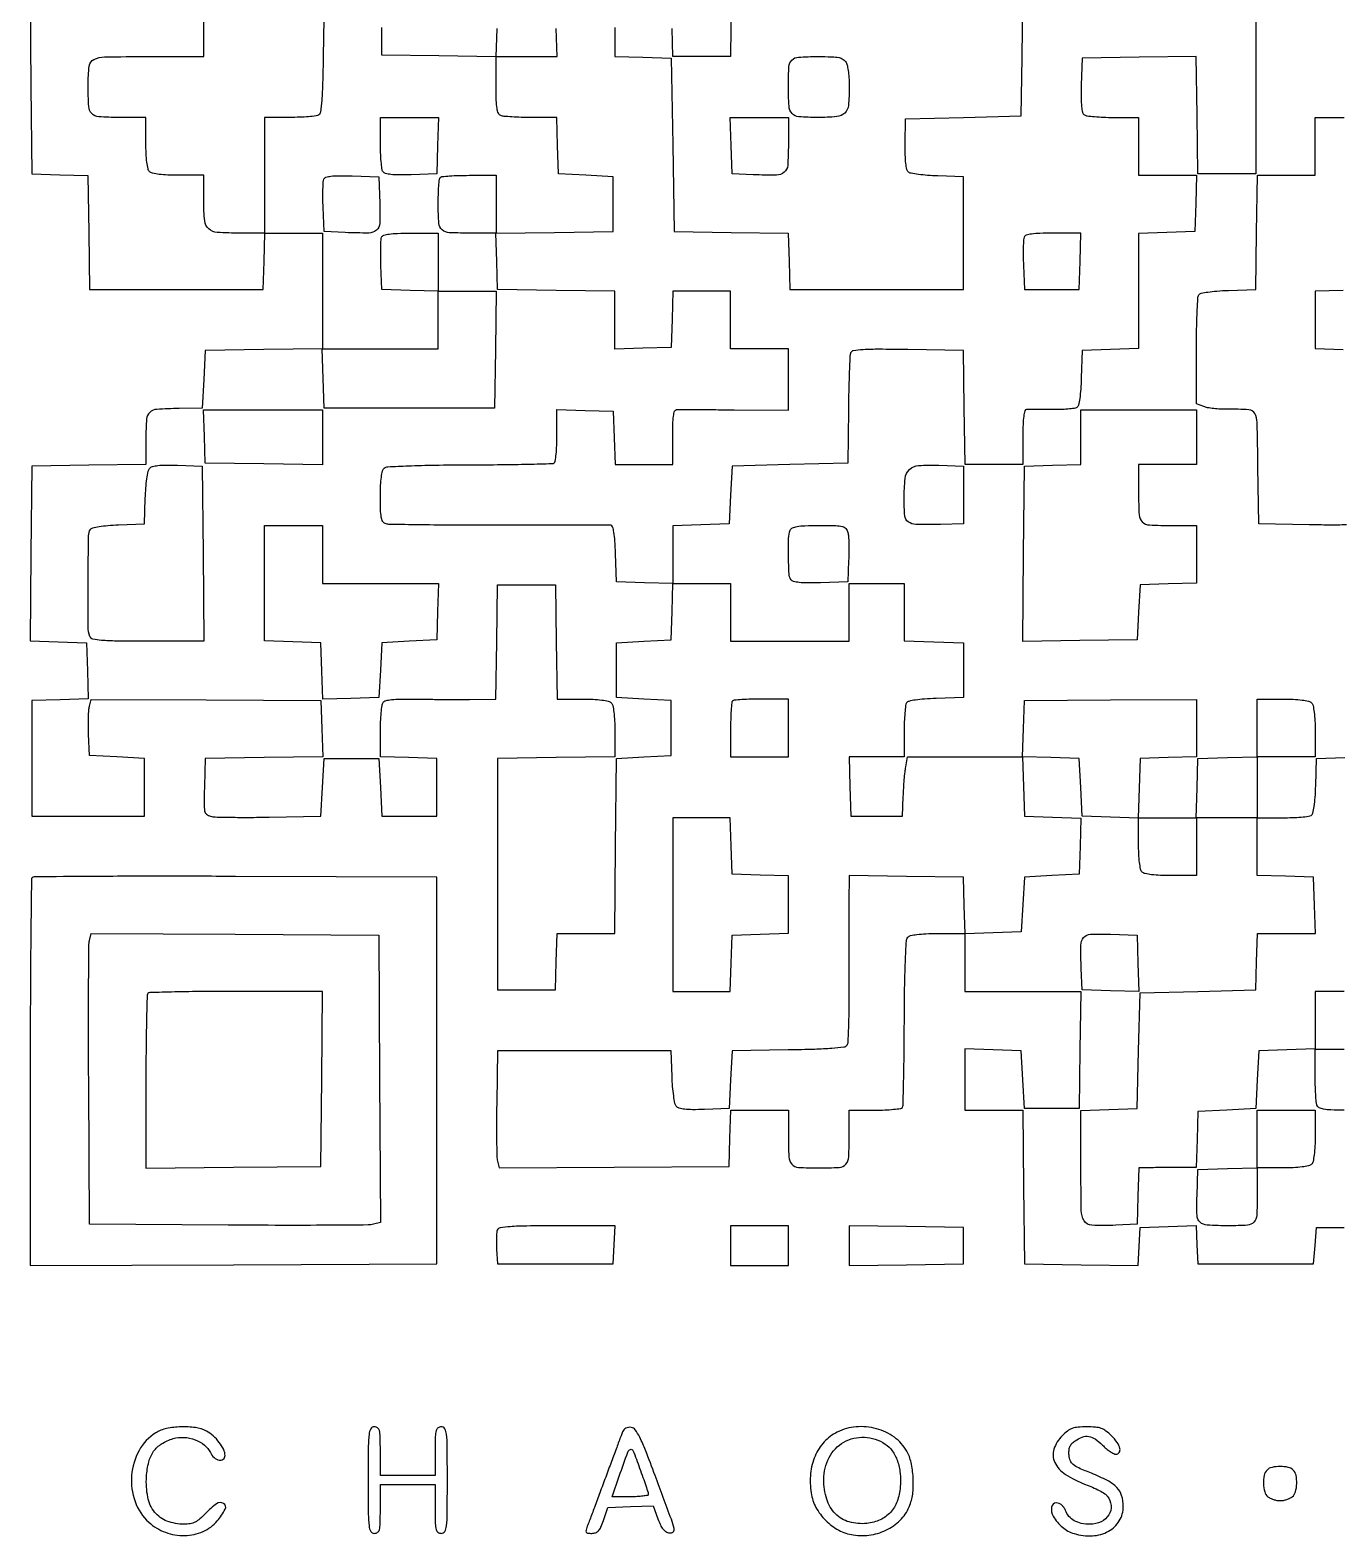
# Model space of a CAD drawing. Extents: x 156 to 936, y 100 to 969.
# Drawn here: x 156 to 585.8, y 100.2 to 594.7 of the extents above; entities that cross this region are included whole.
import ezdxf

# ---------------------------------------------------------------- set-up
doc = ezdxf.new("R2010")
doc.units = 0

msp = doc.modelspace()

# ---------------------------------------------------------------- linework, layer by layer
for points in [[(155.969453, 604.924544), (156.234727, 576.212272), (156.5, 547.5), (165.728072, 547.212764), (174.956143, 546.925529), (175.228072, 528.212764), (175.5, 509.5), (204, 509.5), (232.5, 509.5), (232.787526, 518.75), (233.075052, 528), (242.537526, 528), (252, 528), (252, 509.021593), (252, 490.043186), (232.75, 489.771593), (213.5, 489.5), (213, 480), (212.5, 470.5), (204.867694, 470.402152, 0.01163), (197.582181, 470.139191, 0.170863), (195.252198, 469.160145, 0.195128), (194.205059, 466.987594, 0.015931), (194, 460.55345), (194, 452.044131), (175.25, 451.772065), (156.5, 451.5), (156.234727, 422.787728), (155.969453, 394.075456), (165.234727, 393.787728), (174.5, 393.5), (174.787023, 384.288016), (175.074046, 375.076031), (165.787023, 374.788016), (156.5, 374.5), (156.5, 355.5), (156.5, 336.5), (175, 336.5), (193.5, 336.5), (193.5, 346), (193.5, 355.5), (184.5, 356), (175.5, 356.5), (175.199088, 363.479083, -0.008437), (175.124759, 366.313689, -0.009288), (175.150116, 369.059684, -0.008781), (175.256424, 371.401166, -0.045775), (175.454933, 372.67646), (176.011689, 374.894755), (213.755845, 374.697378), (251.5, 374.5), (251.787238, 365.271723), (252.074477, 356.043446), (232.787238, 355.771723), (213.5, 355.5), (213.21285, 346.278376, 0.00416), (213.079282, 340.423449, 0.054078), (213.282572, 338.257013, 0.166079), (213.929195, 337.155346, 0.117863), (215.21285, 336.4932, 0.053927), (216.789348, 336.280936, 0.002914), (221.8219, 336.178961, 0.004521), (227.821377, 336.146619, 0.003281), (234.5, 336.214823), (251.5, 336.5), (252, 346), (252.5, 355.5), (261.5, 355.5), (270.5, 355.5), (271, 346), (271.5, 336.5), (280.5, 336.5), (289.5, 336.5), (289.5, 346), (289.5, 355.5), (280.25, 355.787526), (271, 356.075052), (271.015313, 364.287526, -0.009499), (271.082971, 367.53029, -0.01254), (271.274772, 370.479843, -0.009988), (271.543668, 372.914726, -0.10918), (271.877075, 373.835344, -0.187762), (272.737434, 374.468771, -0.037756), (274.640603, 374.830756, -0.025524), (277.57271, 375.01114, -0.007374), (282.111762, 374.991426, 0.00222), (286.339835, 374.929469, 0.001376), (291.306036, 374.892411, 0.00138), (296.209553, 374.88284, 0.002488), (300.227935, 374.906082), (308.955869, 375), (309.227935, 393.75), (309.5, 412.5), (319, 412.5), (328.5, 412.5), (328.772065, 393.75), (329.044131, 375), (337.322065, 375, -0.011128), (340.839661, 374.921703, -0.02036), (343.697912, 374.677518, -0.021115), (345.861303, 374.310247, -0.144751), (346.8, 373.8, -0.144753), (347.310253, 372.861283, -0.021114), (347.677522, 370.69781, -0.02036), (347.921705, 367.839422, -0.011127), (348, 364.321593), (348, 356.043186), (328.75, 355.771593), (309.5, 355.5), (309.5, 317.5), (309.5, 279.5), (319, 279.5), (328.5, 279.5), (328.787526, 288.75), (329.075052, 298), (338.52219, 298), (347.969329, 298), (348.234665, 326.75), (348.5, 355.5), (357.5, 356), (366.5, 356.5), (366.5, 365.5), (366.5, 374.5), (357.5, 375), (348.5, 375.5), (348.5, 384.5), (348.5, 393.5), (357.5, 394), (366.5, 394.5), (366.787526, 403.75), (367.075052, 413), (376.537526, 413), (386, 413), (386, 403.5), (386, 394), (405.5, 394), (425, 394), (425, 403.5), (425, 413), (434, 413), (443, 413), (443, 403.536212), (443, 394.072424), (452.75, 393.786212), (462.5, 393.5), (462.5, 384.5), (462.5, 375.5), (453.532999, 375.207902, 0.009786), (449.707636, 375.008289, 0.020298), (446.737125, 374.673305, 0.020215), (444.552989, 374.24575, 0.195149), (443.798312, 373.707902, 0.112618), (443.495093, 372.855762, 0.008743), (443.251635, 370.431384, 0.011595), (443.077158, 367.498009, 0.008591), (443.015313, 364.25), (443, 356), (433.963788, 356), (424.927576, 356), (425.213788, 346.25), (425.5, 336.5), (434, 336.5), (442.5, 336.5), (442.745913, 343, -0.005727), (442.880374, 345.726918, -0.005167), (443.080976, 348.545312, -0.005182), (443.313028, 351.067278, -0.016338), (443.541226, 352.75), (444.090626, 356), (463.009101, 356), (481.927576, 356), (482.213788, 346.25), (482.5, 336.5), (491.787023, 336.211984), (501.074046, 335.923969), (500.787023, 326.711984), (500.5, 317.5), (491.5, 317), (482.5, 316.5), (482, 307.5), (481.5, 298.5), (472.288016, 298.212977), (463.076031, 297.925954), (462.788016, 307.212977), (462.5, 316.5), (443.75, 316.772065), (425, 317.044131), (424.892006, 308.272065, 0.002331), (424.856893, 303.681362, 0.000687), (424.845538, 296.642419, 0.000689), (424.854556, 288.726188, 0.000742), (424.885469, 281, -0.004008), (424.867288, 273.821456, -0.006061), (424.725634, 267.574047, -0.002622), (424.512748, 262.25943, -0.132203), (424.198879, 261.273353, -0.223043), (423.218138, 260.657312, -0.011041), (419.324797, 260.26718, -0.01218), (413.665171, 259.964488, -0.003565), (404.955416, 259.773353), (386.5, 259.5), (386, 250), (385.5, 240.5), (377.403945, 240.212045, -0.009286), (373.542386, 240.146465, -0.027996), (370.914254, 240.297926, -0.040696), (369.140288, 240.648101, -0.151604), (368.197621, 241.261881, -0.125475), (367.74742, 242.210577, -0.012743), (367.327227, 244.688932, -0.015307), (366.98723, 247.715916, -0.011626), (366.793676, 251.049836), (366.5, 259.5), (338, 259.5), (309.5, 259.5), (309.214823, 242.5, 0.003193), (309.145492, 235.825728, 0.004421), (309.174467, 229.839806, 0.002801), (309.271368, 224.815443, 0.054199), (309.4779, 223.273807), (310.026154, 221.047614), (347.763077, 221.273807), (385.5, 221.5), (385.787526, 230.75), (386.075052, 240), (395.537526, 240), (405, 240), (405, 232.081787, 0.011337), (405.169516, 224.606774, 0.173918), (406.134562, 222.257297, 0.196524), (408.3277, 221.201771, 0.015117), (415, 221, 0.015117), (421.6723, 221.201771, 0.196524), (423.865438, 222.257297, 0.173918), (424.830484, 224.606774, 0.011337), (425, 232.081787), (425, 240), (433.440983, 240, 0.009887), (436.715616, 240.064756, 0.014873), (439.564647, 240.262477, 0.009642), (441.889796, 240.53887, 0.22352), (442.434203, 240.893538, 0.132599), (442.660165, 241.650989, 0.000705), (442.853064, 249.413685, 0.003033), (443.007147, 258.28411, 0.001912), (443.084632, 268.643538, -0.002834), (443.190839, 280.034064, -0.006291), (443.43015, 288.710918, -0.003015), (443.746119, 295.547474, -0.160734), (444.213857, 296.75, -0.16467), (445.118685, 297.31061, -0.025703), (447.217417, 297.685764, -0.022036), (450.161246, 297.925997, -0.00934), (454.122445, 298), (463, 298), (463, 288.5), (463, 279), (482.021593, 279), (501.043186, 279), (500.771593, 259.75), (500.5, 240.5), (491.5, 240.5), (482.5, 240.5), (482, 250), (481.5, 259.5), (472.25, 259.787526), (463, 260.075052), (463, 250.037526), (463, 240), (472.482829, 240), (481.965658, 240), (482.232829, 214.75), (482.5, 189.5), (501.201714, 189.228112), (519.903429, 188.956225), (520.201714, 195.228112), (520.5, 201.5), (529.701325, 201.786882), (538.902651, 202.073763), (539.201325, 195.786882), (539.5, 189.5), (558.5, 189.5), (577.5, 189.5), (578, 195.5), (578.5, 201.5), (587.5, 201.5)], [(252.5, 604.5), (252.226647, 586.044584, -0.003561), (252.035521, 577.331725, -0.012194), (251.732937, 571.675066, -0.01105), (251.342971, 567.785498, -0.224357), (250.726647, 566.809897, -0.112125), (249.86414, 566.502227, -0.008919), (247.43689, 566.255038, -0.011731), (244.499351, 566.078012, -0.008719), (241.25, 566.015313), (233, 566), (233, 547), (233, 528), (224.934259, 528, -0.016329), (217.444526, 528.244672, -0.165975), (214.612086, 529.423098, -0.191257), (213.299354, 532.009731, -0.022925), (213, 538.535184), (213, 547), (204.7, 547, -0.011084), (201.171507, 547.07823, -0.020332), (198.306878, 547.322289, -0.021091), (196.139671, 547.689458, -0.144849), (195.2, 548.2, -0.144849), (194.689458, 549.139671, -0.021091), (194.322289, 551.306878, -0.020332), (194.07823, 554.171507, -0.011084), (194, 557.7), (194, 566), (185.116631, 566, -0.015684), (178.494784, 566.207761, -0.189696), (176.231408, 567.266869, -0.177431), (175.218154, 569.617525, -0.013392), (175.013655, 576.668213, -0.029954), (175.373005, 582.891663, -0.257671), (176.938399, 585.075406, -0.107832), (180.444494, 585.895053, -0.003705), (194.606989, 586), (213, 586), (213, 594.377555, -0.009913), (213.07522, 598.171204, -0.024242)], [(558.5, 604.5), (558.5, 576), (558.5, 547.5), (549, 547.5), (539.5, 547.5), (539.22833, 566.771986), (538.95666, 586.043971), (520.22833, 585.771986), (501.5, 585.5), (501.208654, 576.58457, 0.007874), (501.136581, 572.325344, 0.025891), (501.278743, 569.518036, 0.03736), (501.608404, 567.675579, 0.190691), (502.208654, 566.849883, 0.110447), (503.10652, 566.526866, 0.009524), (505.544105, 566.266784, 0.01219), (508.496014, 566.080961, 0.009158), (511.75, 566.015313), (520, 566), (520, 556.5), (520, 547), (529.537526, 547), (539.075052, 547), (538.787526, 537.75), (538.5, 528.5), (529.25, 528.212474), (520, 527.924948), (520, 509), (520, 490.075052), (510.75, 489.787526), (501.5, 489.5), (501.207902, 480.532999, -0.009889), (501.008229, 476.721602, -0.020021), (500.672029, 473.736546, -0.019754), (500.243367, 471.527821, -0.189031), (499.707902, 470.75322, -0.116074), (498.882296, 470.441346, -0.011976), (496.798571, 470.219395, -0.014398), (494.269017, 470.084259, -0.011032), (491.5, 470.077293, 0.001731), (488.727849, 470.121886, 0.002253), (486.189062, 470.142491, 0.001678), (484.0616, 470.14303, 0.020589), (483.25, 470.107072, 0.306289), (482.655638, 469.62655, 0.040041), (482.287696, 467.953229, 0.026701), (482.062993, 465.252612, 0.007406), (482, 461), (482, 452), (472.522065, 452), (463.044131, 452), (462.772065, 470.75), (462.5, 489.5), (444.227305, 489.772646, 0.002888), (434.765632, 489.859167, 0.014987), (429.542603, 489.720183, 0.019926), (426.324998, 489.40897, 0.273563), (425.441718, 488.708714, 0.080345), (425.229956, 487.69564, 0.001748), (425.016503, 482.642911, 0.003953), (424.833748, 476.714456, 0.002654), (424.714412, 469.936068), (424.5, 452.5), (405.5, 452), (386.5, 451.5), (386, 442), (385.5, 432.5), (376.25, 432.212474), (367, 431.924948), (367, 422.424948), (367, 412.924948), (357.75, 413.212474), (348.5, 413.5), (348.212474, 422.75, 0.007784), (348.015754, 426.964603, 0.024393), (347.701754, 429.782155, 0.031447), (347.289084, 431.604987, 0.319424), (346.712474, 432.058929, 0.012053), (345.759464, 432.082243, 0.000051), (335.374434, 432.084847, 0.000252), (323.583234, 432.080645, 0.000159), (309.817515, 432.064406, -0.001582), (296.027218, 432.087367, -0.002471), (284.156302, 432.20335, -0.000677), (273.818185, 432.369454, -0.087469), (272.567515, 432.612466, -0.18859), (271.785132, 433.325718, -0.071097), (271.315565, 434.757875, -0.036171), (271.064927, 437.192992, -0.007564), (271, 441.484544, -0.010309), (271.075751, 445.158242, -0.023373), (271.31986, 447.925955, -0.027621), (271.701477, 449.910906, -0.15956), (272.262964, 450.803278, -0.161221), (273.495331, 451.285574, -0.003325), (280.192154, 451.598508, -0.006511), (288.817225, 451.831645, -0.002776), (300.364103, 451.929213, 0.001927), (310.716888, 451.999106, 0.003056), (319.582604, 452.147322, 0.000715), (327.339463, 452.33552, 0.132743), (328.101139, 452.562507, 0.223459), (328.457905, 453.109996, 0.009666), (328.735959, 455.44541, 0.014893), (328.934858, 458.307294, 0.009901), (329, 461.596543), (329, 470.075052), (338.25, 469.787526), (347.5, 469.5), (347.788933, 460.75), (348.077866, 452), (357.538933, 452), (367, 452), (367, 461, -0.00732), (367.062443, 465.265219, -0.026958), (367.286429, 467.95179, -0.041342), (367.654634, 469.600533, -0.314641), (368.25, 470.061429, -0.012817), (369.181794, 470.083304, -0.000214), (374.346875, 470.069928, -0.000552), (380.357287, 470.045161, -0.000367), (387.25, 470.004099), (405, 469.885339), (405, 479.94267), (405, 490), (395.5, 490), (386, 490), (386, 499.5), (386, 509), (376.537526, 509), (367.075052, 509), (366.787526, 499.75), (366.5, 490.5), (357.25, 490.212474), (348, 489.924948), (348, 499.440881), (348, 508.956814), (328.75, 509.228407), (309.5, 509.5), (309.212762, 518.728277), (308.925523, 527.956554), (328.212762, 528.228277), (347.5, 528.5), (347.5, 537.5), (347.5, 546.5), (338.5, 547), (329.5, 547.5), (329.212474, 556.75), (328.924948, 566), (320.544262, 566, -0.00667), (317.219223, 566.044359, -0.008543), (314.160752, 566.178303, -0.006841), (311.612426, 566.368592, -0.06966), (310.581787, 566.606989, -0.196891), (309.777496, 567.364137, -0.067576), (309.308255, 568.926179, -0.033028), (309.061721, 571.632466, -0.006203), (309, 576.606989), (309, 586), (319.037526, 586), (329.075052, 586), (328.787526, 595.25)], [(348, 595.575052), (348, 586.075052), (357.25, 585.787526), (366.5, 585.5), (367, 557), (367.5, 528.5), (386.212764, 528.228072), (404.925529, 527.956143), (405.212764, 518.728072), (405.5, 509.5), (434, 509.5), (462.5, 509.5), (462.5, 528), (462.5, 546.5), (454.049836, 546.793676, -0.010231), (450.727584, 546.977255, -0.013848), (447.736833, 547.287472, -0.010792), (445.283687, 547.664838, -0.130358), (444.42495, 548.062286, -0.169346), (443.920022, 548.899757, -0.023382), (443.590554, 550.937451, -0.021699), (443.39574, 553.709884, -0.010484), (443.375114, 557.268609), (443.5, 565.5), (462.5, 566), (481.5, 566.5), (481.771435, 585.70488), (482.04287, 604.90976)], [(588.314063, 432.184491, -0.004526), (582.484344, 432.153616, -0.003293), (576, 432.220677), (559.5, 432.5), (559.227935, 451.25, 0.00248), (558.942697, 465.899619, 0.11666), (558.192735, 468.756735, 0.262082), (556.225191, 470.015628, 0.016831), (549.157286, 470.177498, -0.015562), (546.935231, 470.222745, -0.014688), (544.676853, 470.405745, -0.014826), (542.687645, 470.685823, -0.048486), (541.407286, 471.03525), (539, 471.950498), (539.015313, 489.225249, -0.004139), (539.07679, 495.932724, -0.006224), (539.251635, 501.780363, -0.002803), (539.489819, 506.744357, -0.128856), (539.798312, 507.707902, -0.195149), (540.552989, 508.24575, -0.020215), (542.737125, 508.673305, -0.020298), (545.707636, 509.008289, -0.009786), (549.532999, 509.207902), (558.5, 509.5), (558.772065, 528.25), (559.044131, 547), (568.522065, 547), (578, 547), (578, 556.5), (578, 566), (587.515573, 566)], [(587.5, 240, -0.007489), (583.179878, 240.06471, -0.036534), (580.748234, 240.316038, -0.072682), (579.323423, 240.790003, -0.18666), (578.606989, 241.581787, -0.069848), (578.36854, 242.614411, -0.006768), (578.178303, 245.182798, -0.008488), (578.044355, 248.265521, -0.006612), (578, 251.619313), (578, 260.075052), (568.75, 259.787526), (559.5, 259.5), (559, 250), (558.5, 240.5), (549, 240), (539.5, 239.5), (539.213528, 230.329627), (538.927056, 221.159255), (532.713528, 221.148858, 0.000896), (530.099053, 221.1398, 0.000798), (527.38156, 221.121179, 0.0008), (524.93785, 221.096625, 0.002475), (523.287526, 221.069231), (520.075052, 221), (519.787526, 211.75), (519.5, 202.5), (512.520917, 202.199088, -0.019906), (504.624803, 202.173165, -0.254905), (502.167963, 203.631551, -0.130441), (501.200498, 207.04092, -0.004192), (501.075001, 221.47185), (501.069246, 239.925865), (510.284623, 240.212932), (519.5, 240.5), (520, 259.5), (520.5, 278.5), (539.5, 279), (558.5, 279.5), (558.787526, 288.75), (559.075052, 298), (568.575052, 298), (578.075052, 298), (577.787526, 307.25), (577.5, 316.5), (568.25, 316.787526), (559, 317.075052), (559, 326.537526), (559, 336), (549, 336), (539, 336), (539, 326.5), (539, 317), (530.7, 317, -0.011084), (527.171507, 317.07823, -0.020332), (524.306878, 317.322289, -0.021091), (522.139671, 317.689458, -0.144849), (521.2, 318.2, -0.144682), (520.689961, 319.138013, -0.021131), (520.322617, 321.298731, -0.02038), (520.078344, 324.152513, -0.011159), (520, 327.662474), (520, 335.924948), (510.75, 336.212474), (501.5, 336.5), (501, 346), (500.5, 355.5), (491.212977, 355.788016), (481.925954, 356.076031), (482.212977, 365.288016), (482.5, 374.5), (510.75, 374.699443), (539, 374.898885), (539, 365.486968), (539, 356.075052), (529.75, 355.787526), (520.5, 355.5), (520.213788, 345.75), (519.927576, 336), (529.427576, 336), (538.927576, 336), (539.213788, 345.75), (539.5, 355.5), (549.25, 355.786212), (559, 356.072424), (559, 365.536212), (559, 375), (567.3, 375, -0.011084), (570.828493, 374.92177, -0.020332), (573.693122, 374.677711, -0.021091), (575.860329, 374.310542, -0.144849), (576.8, 373.8, -0.144849), (577.310542, 372.860329, -0.021091), (577.677711, 370.693122, -0.020332), (577.92177, 367.828493, -0.011084), (578, 364.3), (578, 356), (568.5, 356), (559, 356), (559, 346), (559, 336), (567.25, 336.015313, 0.008591), (570.498009, 336.077158, 0.011595), (573.431384, 336.251635, 0.008743), (575.855762, 336.495093, 0.112618), (576.707902, 336.798312, 0.195149), (577.24575, 337.552989, 0.020215), (577.673305, 339.737125, 0.020298), (578.008289, 342.707636, 0.009786), (578.207902, 346.532999), (578.5, 355.5), (587.75, 355.787526)]]:
    msp.add_lwpolyline(points, format="xyb")
for points in [[(386.227935, 604.75), (385.955869, 586), (376.515461, 586), (367.075052, 586), (366.787526, 595.25)], [(309.212184, 595.228074), (308.924368, 585.956148), (290.212184, 586.228074), (271.5, 586.5), (271.5, 595.5)], [(587.25, 509.212474), (578, 508.924948), (578, 499.5), (578, 490.075052), (587.25, 489.787526)], [(587.5, 279), (578, 279), (578, 269.5), (578, 260), (587.5, 260)]]:
    msp.add_lwpolyline(points)
for points in [[(423.964816, 584.065741, -0.074772), (424.366101, 582.938965, -0.016306), (424.695915, 580.898548, -0.016641), (424.923948, 578.489239, -0.015273), (425, 576, -0.023682), (424.714033, 569.965636, -0.179694), (423.495182, 567.444364, -0.171674), (420.89499, 566.26797, -0.021212), (414.581448, 566, -0.017788), (408.386897, 566.220442, -0.194545), (406.192944, 567.294983, -0.170783), (405.212271, 569.662058, -0.013065), (405.013655, 576.668213, -0.015989), (405.194377, 582.738959, -0.186013), (406.165904, 584.859799, -0.180403), (408.323411, 585.814108, -0.014872), (414.571805, 586, -0.006868), (419.27929, 585.935333, -0.043932), (421.646932, 585.661178, -0.095693), (423.038431, 585.082856, -0.12431)], [(289.787526, 556.75), (289.5, 547.5), (281.085653, 547.206902, -0.008519), (277.085459, 547.135766, -0.027159), (274.4185, 547.278749, -0.039341), (272.659703, 547.610638, -0.187221), (271.850966, 548.206902, -0.110402), (271.527533, 549.105717, -0.00954), (271.267102, 551.54359, -0.012203), (271.081041, 554.495888, -0.00917), (271.015313, 557.75), (271, 566), (280.537526, 566), (290.075052, 566)], [(405, 557.019052, -0.01682), (404.772817, 550.267676, -0.202101), (403.627338, 547.990719, -0.176722), (401.11956, 547.058134, -0.012322), (393.479083, 547.199088), (386.5, 547.5), (386.212474, 556.75), (385.924948, 566), (395.462474, 566), (405, 566)], [(270.788514, 537.778718, -0.017872), (270.770984, 531.215167, -0.210428), (269.678754, 528.972515, -0.176334), (267.182645, 528.050889, -0.011928), (259.479083, 528.199088), (252.5, 528.5), (252.205027, 536.411609, -0.006757), (252.130652, 539.542211, -0.008847), (252.151984, 542.403842, -0.006825), (252.2445, 544.787219, -0.078651), (252.438673, 545.700781, -0.222283), (253.127059, 546.364206, -0.05328), (254.715903, 546.724548, -0.030281), (257.338027, 546.871594, -0.007113), (261.733647, 546.789171), (270.5, 546.5)], [(309, 537.5), (309, 528), (301.081787, 528, -0.010973), (293.645885, 528.163215, -0.166948), (291.282706, 529.092708, -0.201813), (290.213878, 531.212898, -0.017167), (290, 537.440322, -0.007555), (290.048362, 540.640807, -0.011152), (290.195833, 543.446011, -0.006592), (290.401283, 545.774411, -0.17274), (290.666667, 546.333333, -0.174709), (291.23216, 546.599192, -0.005871), (293.732292, 546.804167, -0.010477), (296.733476, 546.951666, -0.007039), (300.166667, 547), (309, 547)], [(290, 518.5), (290, 509), (299.521593, 509), (309.043186, 509), (308.771593, 489.75), (308.5, 470.5), (280.5, 470.5), (252.5, 470.5), (252.213788, 480.25), (251.927576, 490), (270.963788, 490), (290, 490), (290, 499.462474), (290, 508.924948), (280.75, 509.212474), (271.5, 509.5), (271.205027, 517.411609, -0.006569), (271.129541, 520.539392, -0.008656), (271.147568, 523.392336, -0.006579), (271.235027, 525.7687, -0.079281), (271.423642, 526.661609, -0.228749), (272.106941, 527.304101, -0.041413), (273.854544, 527.698735, -0.027242), (276.620517, 527.933967, -0.007593), (280.968615, 528), (290, 528)], [(482.423642, 526.661609, 0.079281), (482.235027, 525.7687, 0.006579), (482.147568, 523.392336, 0.008656), (482.129541, 520.539392, 0.006569), (482.205027, 517.411609), (482.5, 509.5), (491.5, 509.5), (500.5, 509.5), (500.787526, 518.75), (501.075052, 528), (492.006141, 528, 0.007548), (487.637843, 527.934049, 0.027152), (484.861635, 527.698947, 0.041271), (483.108114, 527.304492, 0.22904)], [(539, 461), (539, 452), (529.5, 452), (520, 452), (520, 442.606989, 0.013298), (520.190353, 435.45107, 0.19079), (521.232644, 433.179831, 0.18106), (523.570915, 432.176663, 0.011759), (531.081787, 432), (539, 432), (539, 422.537526), (539, 413.075052), (529.75, 412.787526), (520.5, 412.5), (520, 403.5), (519.5, 394.5), (500.734628, 394.227878), (481.969257, 393.955756), (482.234628, 422.727878), (482.5, 451.5), (491.75, 451.787526), (501, 452.075052), (501, 461.037526), (501, 470), (520, 470), (539, 470)], [(212.765335, 422.75), (213.030671, 394), (194.622324, 394, -0.002469), (184.282738, 394.051064, -0.018281), (179.361993, 394.279725, -0.036237), (176.607132, 394.711412, -0.249096), (175.606989, 395.581787, -0.090959), (175.017559, 398.731653, -0.002246), (175.031149, 413.474488, -0.001585), (175.160685, 428.565073, -0.139499), (175.797157, 430.706033, -0.192561), (176.533237, 431.236162, -0.02067), (178.63313, 431.666992, -0.020911), (181.460658, 432.005667, -0.010674), (185.031844, 432.206033), (193.5, 432.5), (193.793676, 440.950164, -0.011626), (193.98723, 444.284084, -0.015307), (194.327227, 447.311068, -0.012743), (194.74742, 449.789423, -0.125475), (195.197621, 450.738119, -0.151604), (196.140288, 451.351899, -0.040696), (197.914254, 451.702074, -0.027996), (200.542386, 451.853535, -0.009286), (204.403945, 451.787955), (212.5, 451.5)], [(462.5, 442), (462.5, 432.5), (455, 432.367508, -0.008829), (446.90537, 432.367463, -0.149538), (444.396354, 433.183718, -0.221165), (443.249146, 435.168587, -0.02219), (443, 440.779667, -0.025959), (443.346676, 447.452562, -0.177012), (444.769355, 450.366369, -0.176488), (447.738133, 451.680828, -0.025775), (454.438826, 451.787391), (462.5, 451.5)], [(424.53186, 429.729083, -0.045288), (424.735265, 428.430652, -0.00895), (424.846004, 426.075142, -0.009416), (424.874264, 423.317546, -0.008627), (424.800912, 420.479083), (424.5, 413.5), (415.58457, 413.208654, -0.007874), (411.325344, 413.136581, -0.025891), (408.518036, 413.278743, -0.03736), (406.675579, 413.608404, -0.190691), (405.849883, 414.208654, -0.129373), (405.227846, 416.163784, -0.008933), (405.036004, 422.001951, -0.011024), (405.076759, 427.772062, -0.084525), (405.606989, 430.418213, -0.192231), (406.345429, 431.21688, -0.069968), (407.842836, 431.688337, -0.034591), (410.420499, 431.936974, -0.006751), (415.087937, 432, -0.004799), (420.594384, 431.947151, -0.05425), (422.75507, 431.669966, -0.155233), (423.868121, 430.996719, -0.118778)], [(386.666667, 374.333333, 0.174709), (386.400808, 373.76784, 0.005871), (386.195833, 371.267708, 0.010477), (386.048334, 368.266524, 0.007039), (386, 364.833333), (386, 356), (395.5, 356), (405, 356), (405, 365.5), (405, 375), (396.166667, 375, 0.007039), (392.733476, 374.951666, 0.010477), (389.732292, 374.804167, 0.005871), (387.23216, 374.599192, 0.174709)], [(156.673748, 316.340415, 0.19602), (156.397463, 315.683767, 0.000153), (156.197914, 297.258331, 0.001635), (156.04848, 276.660174, 0.000996), (156, 252.326246), (156, 188.985825), (222.75, 189.242912), (289.5, 189.5), (289.5, 253), (289.5, 316.5), (223.423748, 316.757081, 0.000959), (198.040758, 316.807173, 0.001575), (176.559482, 316.740732, 0.000141), (157.331006, 316.615284, 0.197144)], [(270.759778, 250.271506), (271.019556, 203.043012), (268.759778, 202.494033, -0.057695), (267.003454, 202.27681, -0.000527), (253.798185, 202.187824, -0.00179), (238.60266, 202.155854, -0.001155), (221, 202.222527), (175.5, 202.5), (175.222527, 248, -0.001155), (175.155854, 265.60266, -0.00179), (175.187824, 280.798185, -0.000527), (175.27681, 294.003454, -0.057695), (175.494033, 295.759778), (176.043012, 298.019556), (223.271506, 297.759778), (270.5, 297.5)], [(519.788029, 288.211971), (520.076058, 278.923942), (510.788029, 279.211971), (501.5, 279.5), (501.199088, 286.479083, -0.011928), (501.050889, 294.182645, -0.176334), (501.972515, 296.678754, -0.210428), (504.215167, 297.770984, -0.017872), (510.778718, 297.788514), (519.5, 297.5)], [(194.666667, 278.333333, 0.19221), (194.395097, 277.700926, 0.000712), (194.195833, 269.535079, 0.003542), (194.048047, 260.233933, 0.002201), (194, 249.317998), (194, 220.969329), (222.75, 221.234665), (251.5, 221.5), (251.765335, 250.25), (252.030671, 279), (223.682002, 279, 0.002201), (212.766067, 278.951953, 0.003542), (203.464921, 278.804167, 0.000712), (195.299074, 278.604903, 0.19221)], [(578, 231.7, -0.011084), (577.92177, 228.171507, -0.020332), (577.677711, 225.306878, -0.021091), (577.310542, 223.139671, -0.144849), (576.8, 222.2, -0.144849), (575.860329, 221.689458, -0.021091), (573.693122, 221.322289, -0.020332), (570.828493, 221.07823, -0.011084), (567.3, 221), (559, 221), (559, 212.106989, -0.013218), (558.823692, 205.438843, -0.175094), (557.881567, 203.207654, -0.192495), (555.768503, 202.201886, -0.016532), (549.668213, 202.013655, -0.012892), (542.550854, 202.212962, -0.177443), (540.216707, 203.213633, -0.197864), (539.212635, 205.438827, -0.01662), (539.21291, 211.876331), (539.5, 220.5), (549.25, 220.786212), (559, 221.072424), (559, 230.536212), (559, 240), (568.5, 240), (578, 240)], [(309.408803, 200.62294, 0.070665), (309.2212, 199.804443, 0.012314), (309.126609, 198.218966, 0.013157), (309.110347, 196.339533, 0.011459), (309.190188, 194.37294), (309.5, 189.5), (328.5, 189.5), (347.5, 189.5), (347.797717, 195.75), (348.095435, 202), (329.016333, 202, 0.002757), (319.062681, 201.945109, 0.014773), (313.641388, 201.725032, 0.019973), (310.323512, 201.358394, 0.269877)], [(197.24086, 134.005402, 0.131519), (191.748603, 128.246848, 0.106198), (189.307695, 120.025055, 0.104745), (190.446502, 111.430623, 0.124542), (194.975572, 104.641034, 0.095602), (200.411859, 101.352078, 0.0937), (206.721056, 100.291069, 0.097862), (212.755299, 101.610999, 0.115722), (217.426999, 105.095612, 0.050804), (220.033858, 108.922563, 0.396643), (219.53041, 110.82463, 0.306434), (217.229169, 110.737439, 0.045555), (213.564771, 107.5, -0.025334), (211.733398, 105.745359, -0.062255), (210.186429, 104.711821, -0.072052), (208.576491, 104.176888, -0.044263), (206.582263, 104, -0.090583), (200.910498, 105.036027, -0.135534), (196.866464, 107.989367, -0.120695), (194.61527, 112.893189, -0.063518), (194.188797, 119.624058, -0.045431), (194.941262, 124.45913, -0.092397), (196.536813, 127.943132, -0.102106), (199.155944, 130.400586, -0.06483), (202.988189, 132.114607, -0.087878), (206.502029, 132.523303, -0.074933), (210.155828, 131.74795, -0.078696), (213.254364, 129.991259, -0.118156), (215.158279, 127.551961, 0.10489), (216.367318, 125.916315, 0.130291), (218.051585, 125.068975, 0.212592), (219.403013, 125.359781, 0.239396), (220, 126.535183, 0.114329), (219.539006, 128.52492, 0.048805), (218.095714, 130.863896, 0.047122), (216.094474, 133.035573, 0.063785), (213.90116, 134.551112, 0.083901), (210.263366, 135.715751, 0.043821), (205.498401, 135.977335, 0.043842), (200.768428, 135.405216, 0.085086)], [(267, 118.5, 0.001825), (267.040662, 107.362042, 0.026629), (267.278571, 103.4375, 0.103099), (267.868713, 101.652291, 0.267644), (269, 101, 0.157888), (270.078201, 101.349175, 0.176663), (270.6875, 102.25, 0.055952), (270.948615, 104.198839, 0.005351), (271, 109), (271, 117), (280, 117), (289, 117), (289, 109, 0.005351), (289.051385, 104.198839, 0.055952), (289.3125, 102.25, 0.176663), (289.921799, 101.349175, 0.157888), (291, 101, 0.267644), (292.131287, 101.652291, 0.103099), (292.721429, 103.4375, 0.026629), (292.959338, 107.362042, 0.001825), (293, 118.5, 0.001825), (292.959338, 129.637958, 0.026629), (292.721429, 133.5625, 0.103099), (292.131287, 135.347709, 0.267644), (291, 136, 0.157888), (289.921799, 135.650825, 0.176663), (289.3125, 134.75, 0.055952), (289.051385, 132.801161, 0.005351), (289, 128), (289, 120), (280, 120), (271, 120), (271, 128, 0.005351), (270.948615, 132.801161, 0.055952), (270.6875, 134.75, 0.176663), (270.078201, 135.650825, 0.157888), (269, 136, 0.267644), (267.868713, 135.347709, 0.103099), (267.278571, 133.5625, 0.026629), (267.040662, 129.637958, 0.001825)], [(350.533438, 134.302872, 0.005434), (350.057454, 133.074307, 0.000299), (348.61136, 129.210844, 0.000464), (346.897648, 124.611022, 0.000339), (345.002827, 119.5, -0.000339), (343.082717, 114.320745, -0.000422), (341.291247, 109.510937, -0.000341), (339.780971, 105.47493, -0.00323), (339.121418, 103.75, 0.016319), (338.537953, 102.095505, 0.190745), (338.585314, 101.425391, 0.256688), (339.066433, 101.081372, 0.029564), (340.441418, 101, 0.085238), (341.707384, 101.217395, 0.125755), (342.639521, 101.841951, 0.081609), (343.415076, 103.058833, 0.020868), (344.246921, 105.25), (345.660508, 109.5), (353.10971, 109.788094), (360.558912, 110.076188), (362.117111, 105.788094, 0.024928), (362.966554, 103.769909, 0.060546), (363.835934, 102.411096, 0.083849), (364.801539, 101.575456, 0.100341), (365.930999, 101.168217, 0.217875), (367.151906, 101.523269, 0.282975), (367.49662, 102.6098, 0.027413), (366.562232, 105.639802, 0.000607), (361.236351, 120, 0.003979), (358.081096, 128.273961, 0.022522), (356.168429, 132.587993, 0.042045), (354.705342, 134.993766, 0.202064), (353.360438, 135.802872, 0.07114), (352.442823, 135.803608, 0.086864), (351.627645, 135.538405, 0.090625), (350.976608, 135.024122, 0.085449)], [(421.019933, 134.248446, 0.091474), (416.749093, 131.015053, 0.08434), (413.767461, 126.384239, 0.077354), (412.310383, 120.662785, 0.06103), (412.482752, 114.266452, 0.086875), (414.0714, 109.507093, 0.072983), (417.256295, 105.240038, 0.072888), (421.537483, 102.063252, 0.086216), (426.315081, 100.475459, 0.077822), (432.195635, 100.513568, 0.081271), (437.688633, 102.358282, 0.084875), (442.117685, 105.764049, 0.096233), (444.933388, 110.3151, 0.066549), (445.882027, 114.379898, 0.03896), (445.974614, 119.385922, 0.039133), (445.296432, 124.282908, 0.074184), (443.882114, 127.99596, 0.109102), (439.808644, 132.553445, 0.089517), (433.903006, 135.373605, 0.087268), (427.24378, 135.993787, 0.096384)], [(494.923077, 133.076923, 0.117787), (492.206996, 128.655867, 0.19289), (492.487246, 124.329484, 0.139397), (495.976553, 120.373454, 0.054325), (502.56257, 117.090289, -0.015892), (504.927312, 116.130146, -0.018119), (507.123067, 115.059429, -0.017543), (508.908262, 114.025361, -0.09006), (509.75, 113.257184, -0.140732), (510.958007, 110.159181, -0.161307), (510.243446, 107.075321, -0.146176), (507.734355, 104.816532, -0.111117), (504.105518, 104, -0.049461), (501.213177, 104.286817, -0.078568), (498.884695, 105.148661, -0.089349), (497.143235, 106.584588, -0.085134), (495.976883, 108.560802, 0.058496), (495.458242, 109.556579, 0.070922), (494.75002, 110.334322, 0.077958), (493.9151, 110.829073, 0.09512), (493.024751, 111, 0.374625), (491.412296, 109.594632, 0.166946), (491.998286, 106.609118, 0.085897), (494.998183, 103.018681, 0.103441), (498.855715, 100.925083, 0.085501), (504.862945, 100.197634, 0.11415), (510.129526, 101.69722, 0.131897), (513.69173, 105.130637, 0.136215), (515, 109.843761, 0.076473), (514.454906, 113.386896, 0.115861), (512.869151, 116.056551, 0.082369), (509.817025, 118.327779, 0.024404), (504.5, 120.744289, -0.00897), (500.361213, 122.47329, -0.066944), (498.546584, 123.579232, -0.129196), (497.639312, 124.816301, -0.06979), (497.193806, 126.66502, -0.040873), (497.169328, 128.25252, -0.08222), (497.454527, 129.468634, -0.088315), (498.098598, 130.472155, -0.053304), (499.166312, 131.403936, -0.065505), (501.532018, 132.636119, -0.126753), (503.641091, 132.841779, -0.112682), (505.753774, 131.999478, -0.045433), (508.153846, 130, 0.02175), (509.406791, 128.851564, 0.025612), (510.690625, 127.88125, 0.0258), (511.840124, 127.185316, 0.123829), (512.576923, 127, 0.251688), (513.650926, 127.577189, 0.209624), (513.874612, 128.870465, 0.09499), (512.962032, 130.852919, 0.041167), (511.076923, 133.076923, 0.034195), (509.312711, 134.615022, 0.0755), (507.746639, 135.466418, 0.065802), (505.864647, 135.879026, 0.021106), (503, 136, 0.021106), (500.135353, 135.879026, 0.065802), (498.253361, 135.466418, 0.0755), (496.687289, 134.615022, 0.034195)], [(359, 113.805811, -0.356765), (358.739895, 113.487677, -0.016305), (357.255, 113.236707, -0.020971), (355.337046, 113.058035, -0.012739), (353.059573, 113), (347.119146, 113), (349.454438, 119.75, -0.00247), (352.251751, 127.707973, -0.215255), (353.110388, 128.5988, -0.416344), (353.959188, 128.230616, -0.005721), (356.152044, 122.423223, -0.00309), (357.243276, 119.371628, -0.004514), (358.163413, 116.669572, -0.002273), (358.911816, 114.369998, -0.077679)], [(436.833526, 130.348242, -0.10061), (439.13103, 128.107023, -0.06546), (440.804141, 124.784698, -0.057838), (441.718278, 120.701386, -0.046892), (441.767572, 116.21077, -0.067398), (440.727997, 111.502943, -0.098312), (438.521373, 107.886972, -0.101941), (435.169511, 105.47525, -0.077224), (430.787357, 104.2795, -0.096716), (424.967075, 104.749579, -0.130963), (420.445369, 107.422464, -0.120036), (417.595254, 112.203635, -0.073537), (416.597593, 118.724505, -0.123157), (418.355786, 125.906843, -0.142006), (423.236438, 130.967643, -0.145033), (429.980748, 132.570517, -0.13016)], [(562.2, 121.8, 0.147904), (561.268796, 120.061377, 0.05818), (561.044439, 117.325137, 0.05826), (561.455039, 114.623096, 0.153918), (562.503079, 112.997445, 0.064074), (563.258218, 112.518998, 0.033576), (564.297195, 112.116437, 0.032754), (565.434956, 111.841579, 0.042914), (566.5, 111.75, 0.042914), (567.565044, 111.841579, 0.032754), (568.702805, 112.116437, 0.033576), (569.741782, 112.518998, 0.064074), (570.496921, 112.997445, 0.153918), (571.544961, 114.623096, 0.05826), (571.955561, 117.325137, 0.05818), (571.731204, 120.061377, 0.147904), (570.8, 121.8, 0.145505), (569.166026, 122.685055, 0.051905), (566.5, 122.962564, 0.051905), (563.833974, 122.685055, 0.145505)]]:
    msp.add_lwpolyline(points, format="xyb", close=True)
for points in [[(252, 460.978407), (252, 451.956814), (232.75, 452.228407), (213.5, 452.5), (213.211067, 461.25), (212.922134, 470), (232.461067, 470), (252, 470)], [(252, 422.5), (252, 413), (271.037526, 413), (290.075052, 413), (289.787526, 403.75), (289.5, 394.5), (280.5, 394), (271.5, 393.5), (271, 384.5), (270.5, 375.5), (261.288016, 375.212977), (252.076031, 374.925954), (251.788016, 384.212977), (251.5, 393.5), (242.25, 393.787526), (233, 394.075052), (233, 413.037526), (233, 432), (242.5, 432), (252, 432)], [(367, 307.5), (367, 279), (376.462474, 279), (385.924948, 279), (386.212474, 288.25), (386.5, 297.5), (395.75, 297.787526), (405, 298.075052), (405, 307.5), (405, 316.924948), (395.75, 317.212474), (386.5, 317.5), (386.212474, 326.75), (385.924948, 336), (376.462474, 336), (367, 336)], [(386, 195.5), (386, 189), (395.5, 189), (405, 189), (405, 195.5), (405, 202), (395.5, 202), (386, 202)], [(425, 195.5), (425, 188.955869), (443.75, 189.227935), (462.5, 189.5), (462.5, 195.5), (462.5, 201.5), (443.75, 201.772065), (425, 202.044131)]]:
    msp.add_lwpolyline(points, close=True)

doc.saveas('drawing.dxf')
